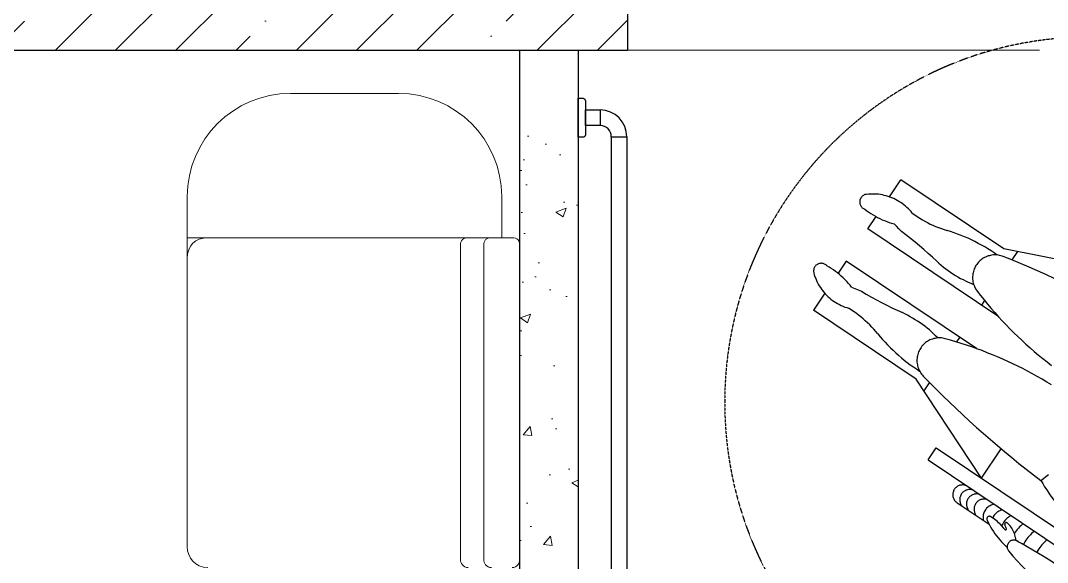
# Model space of a CAD drawing. Header units: millimetres. Extents: x -13407 to 8063098, y -2635 to 109271.
# Drawn here: x 38593 to 40702, y 14738 to 15851 of the extents above; entities that cross this region are included whole.
import ezdxf

# ---------------------------------------------------------------- set-up
doc = ezdxf.new("R2010")
doc.units = ezdxf.units.MM
doc.linetypes.add('CENTER', pattern=[2, 1.25, -0.25, 0.25, -0.25])
doc.linetypes.add('TRATTEGGIATA', pattern=[0.75, 0.5, -0.25])
for name, color, linetype, lineweight in [('АР_Оси', 193, 'Continuous', 9), ('АР_Перегородки газоблок', 165, 'Continuous', 30), ('АР_Перегородки газоблок_Штрих', 165, 'Continuous', 5), ('АР_Сущ Несущая стена', 202, 'Continuous', 30), ('АР_Штриховка монолит', 250, 'Continuous', 9), ('ТХ_мебель передв', 250, 'Continuous', 13)]:
    doc.layers.add(name, color=color, linetype=linetype, lineweight=lineweight)
doc.layers.add('ТХ_сантехника', color=253, linetype='Continuous')

# ---------------------------------------------------------------- blocks, each defined once
blk = doc.blocks.new('Из_буфера26453')
at = {"color": 253}
for points in [[(177.4, 314.7), (388.7, 456.6)], [(412.1, 421.6), (388.7, 456.6)], [(365.2, 388.2), (367.5, 391.4), (370.5, 394.3), (373.1, 397.2), (376.3, 400.1), (379.2, 402.8), (382.4, 405.5), (385.8, 407.8), (389, 410.2), (392.5, 412.3), (396.2, 414.5), (399.6, 416.3), (403.3, 418.2), (407, 419.8), (411, 421.3), (414.8, 422.7), (418.7, 423.7), (422.7, 424.8), (426.7, 425.6), (430.7, 426.4), (434.9, 426.9), (438.9, 427.2), (442.9, 427.5), (451.1, 427.5), (455.3, 427.2), (459.3, 426.7)], [(459.3, 426.7), (460.9, 426.4), (462.5, 426.2), (463.8, 425.6), (465.1, 424.8), (466.5, 424), (467.8, 422.9), (468.8, 421.9), (469.9, 420.5), (470.7, 419.5), (471.5, 417.9), (472, 416.6), (472.6, 415), (472.8, 413.7), (473.1, 412.1), (473.1, 408.9), (472.6, 407.3), (472.3, 406), (471.5, 404.4), (470.9, 403), (469.9, 401.7), (469.1, 400.4), (468.1, 399.4), (466.7, 398.6), (465.4, 397.5), (464.1, 397), (462.5, 396.1)], [(365.2, 388.2), (360.1, 384.5), (355.1, 381.1), (349.8, 377.9), (344.5, 374.7), (339.2, 371.8), (333.9, 368.8), (328.3, 365.9), (322.7, 363.3), (317.2, 360.9), (311.3, 358.5), (305.5, 356.4), (299.7, 354.5), (293.8, 352.7)], [(462.5, 396.1), (458.5, 393), (454.3, 390.1), (450, 387.2), (445.5, 384.5), (441, 381.9), (436.5, 379.2), (431.7, 377.1), (427.2, 374.7), (422.4, 372.8), (417.4, 371), (412.6, 369.1), (407.6, 367.5), (402.6, 366.2)], [(456.4, 355.9), (439.7, 381.1)], [(387.4, 350.6), (392.5, 355.9), (397.5, 361.2), (402.6, 366.2)], [(189.1, 176.6), (456.4, 355.9)], [(190.7, 302), (197, 306.5), (203.4, 310.8), (210.1, 314.7), (216.4, 318.7), (223.3, 322.7), (229.9, 326.2), (236.8, 329.9), (243.7, 333.1), (250.6, 336.5), (257.8, 339.4), (264.9, 342.3), (272.1, 345.3), (279.2, 347.9), (286.7, 350.3), (293.8, 352.7)], [(314.8, 289.6), (323.5, 297.5), (332.3, 305.5), (341.3, 313.4), (350.3, 321.1), (359.3, 328.5), (368.6, 336), (378.1, 343.4), (387.4, 350.6)], [(-111.6, 156.7), (-95.2, 166.5), (-78.7, 175.8), (-62.3, 185.1), (-45.6, 194.4), (-28.9, 203.4), (-11.9, 212.1), (5, 220.9), (22, 229.4), (39, 237.9), (56.2, 246.1), (73.5, 254), (90.7, 262), (108, 269.7), (125.4, 277.4), (142.9, 284.8), (160.4, 292), (178.2, 299.1)], [(-61, 267.8), (177.4, 314.7)], [(149.3, 309.2), (160.7, 292)], [(178.2, 299.1), (180.6, 299.9), (183.2, 300.7), (185.9, 301.5), (188.3, 301.8), (190.9, 302.3), (199.1, 302.3), (201.8, 301.8), (204.5, 301.5), (206.8, 300.7), (209.5, 300.2), (212.2, 299.1), (214.5, 298.1), (216.9, 297), (219.3, 295.7), (221.4, 294.1), (223.6, 292.5), (225.7, 290.9), (227.5, 289), (229.4, 287.2), (231.2, 285.1), (232.8, 282.9), (234.4, 280.8), (235.8, 278.4), (236.8, 276), (237.9, 273.7), (238.9, 271), (239.7, 268.6), (240.3, 265.9), (240.8, 263.3), (241.1, 260.7), (241.3, 258), (241.3, 252.7), (241.1, 250), (240.5, 247.4), (240, 244.7), (239.2, 242.1), (238.4, 239.7), (237.3, 237.1), (236.3, 234.7), (235, 232.6), (233.4, 230.2), (231.8, 228)], [(233.6, 110.3), (500.9, 289.6)], [(314.8, 289.6), (310.3, 285.3), (305.8, 281.3), (301.2, 277.6), (296.5, 273.9), (291.7, 270.5), (286.7, 267), (281.6, 263.6), (276.6, 260.4), (271.5, 257.5), (266.2, 254.3), (260.9, 251.6), (255.6, 249), (250.1, 246.3), (244.8, 244.2), (239.2, 241.8)], [(489.8, 236), (493, 240), (496.4, 243.9), (499.9, 247.9), (503.6, 251.6), (507.3, 255.3), (511, 258.8), (515, 262.2), (519, 265.7), (523.2, 268.6), (527.2, 271.8), (531.7, 274.7), (535.9, 277.4), (540.4, 280)], [(500.9, 289.6), (517.6, 264.6)], [(540.4, 280), (541.5, 281.1), (542.8, 282.1), (544.1, 282.9), (545.5, 283.7), (546.8, 284.3), (548.4, 284.8), (550, 285.1), (551.6, 285.3), (553.2, 285.3), (554.5, 285.1), (556.1, 284.8), (557.7, 284.3), (559, 283.7), (560.3, 282.9), (561.6, 282.1), (563, 281.1), (564.1, 280), (565.1, 278.7), (565.9, 277.6), (566.7, 276), (567.2, 274.7), (567.5, 273.1), (567.7, 271.5), (568, 270.2), (568, 268.6), (567.7, 267), (567.5, 265.4)], [(567.5, 265.4), (566.4, 261.5), (565.1, 257.7), (563.5, 253.8), (561.9, 250), (560.3, 246.3), (558.2, 242.6), (556.3, 239.2), (554, 235.7), (551.9, 232.3), (549.4, 229.1), (546.8, 225.9), (544.1, 222.7), (541.2, 219.8), (538.4, 216.9), (535.4, 214.3), (532.2, 211.6), (529, 208.9), (525.6, 206.5), (522.2, 204.5), (518.7, 202.3), (515, 200.4), (511.3, 198.6), (507.6, 197), (503.8, 195.4), (499.9, 194.1), (496.2, 192.8)], [(489.8, 236), (483.2, 233.1), (476.5, 230.4), (469.6, 227.8)], [(231.8, 228), (224.9, 219), (217.7, 210), (210.6, 201.3), (203.1, 192.5), (195.7, 184), (188, 175.5), (180.3, 167.3), (172.6, 158.8), (164.7, 150.9), (156.7, 142.6), (148.5, 134.7), (140.3, 127), (131.8, 119.3), (123.3, 111.6), (114.8, 104.2), (106.1, 96.8), (97.3, 89.6), (88.3, 82.5), (79.3, 75.6)], [(469.6, 227.8), (459.6, 221.9), (449.2, 215.9), (438.9, 210.3), (428.3, 204.7), (417.7, 199.1), (407, 193.8), (396.5, 188.8), (385.6, 183.8)], [(545, 223.8), (568.3, 188.8)], [(216.7, 208.7), (222.7, 199.4)], [(436.2, 140.5), (439.9, 145.3), (444.2, 149.8), (448.4, 154.3), (452.6, 158.8), (456.9, 163.1), (461.7, 167.1), (466.2, 171.3), (470.9, 175), (475.7, 179), (480.8, 182.7), (485.8, 186.1), (490.8, 189.6), (496.2, 192.8)], [(312.9, 131.8), (317.2, 136), (321.4, 140.3), (325.9, 144.2), (330.1, 148.2), (334.9, 152.2), (339.4, 155.9), (344.5, 159.3), (349.2, 163.1), (354.3, 166.3), (359.3, 169.4), (364.4, 172.6), (369.7, 175.5), (375, 178.4), (380.3, 181.1), (385.6, 183.8)], [(356.9, 46.9), (568.3, 188.8)], [(79, 35.3), (88.6, 41.1), (98.4, 46.9), (108.5, 52.8), (118.3, 58.1), (128.3, 63.7), (138.4, 68.9), (148.5, 74), (158.9, 79), (169.2, 83.8), (179.5, 88.6), (189.9, 93), (200.5, 97.3), (211.1, 101.6), (221.7, 105.8), (232.3, 109.8), (242.9, 113.5), (253.8, 117.2), (264.6, 120.6), (275.5, 124.1), (286.4, 127.3), (297.3, 130.2)], [(273.7, 123.6), (267.3, 132.8)], [(297.3, 130.2), (299.9, 131), (302.6, 131.5), (305.2, 131.8), (313.2, 131.8), (315.8, 131.5), (318.5, 131), (321.2, 130.5), (323.8, 129.6), (326.2, 128.9), (328.8, 127.8), (331.2, 126.5), (333.3, 125.1), (335.7, 123.8), (337.9, 122.2), (340, 120.4), (341.8, 118.5), (343.7, 116.7), (345.5, 114.8), (347.1, 112.4), (348.4, 110.3), (349.8, 107.9), (351.1, 105.5), (352.2, 103.1), (353.2, 100.8), (354, 98.1), (354.5, 95.4), (355.1, 92.8), (355.3, 90.2), (355.6, 87.5), (355.6, 82.2), (355.3, 79.5), (354.8, 76.9), (354.3, 74.3), (353.5, 71.8), (352.7, 69.2), (351.6, 66.8), (350.6, 64.4), (349.2, 62), (347.6, 59.6), (346.1, 57.6), (344.5, 55.4), (342.6, 53.6)], [(436.2, 140.5), (431.2, 134.4), (426.2, 128.9), (421.1, 123), (415.8, 117.5), (410.2, 111.9), (404.7, 106.6), (399.1, 101.3), (393.3, 96.2), (387.4, 91.2), (381.6, 86.5), (375.5, 81.7), (369.4, 76.9), (363, 72.7), (356.7, 68.2), (350.3, 63.9)], [(342.6, 53.6), (329.4, 40), (316.1, 26.5), (302.6, 13), (288.8, -0.3), (275.3, -13.3), (261.2, -26.3), (247.4, -39.2), (233.1, -52), (219.1, -64.5), (204.7, -76.9), (190.2, -89.4), (175.5, -101.6), (161, -113.8), (146.1, -125.7), (131.3, -137.4), (116.4, -149), (101.3, -160.7)], [(223, -156), (356.9, 46.9)], [(341, 23.1), (329.6, 40)], [(101.3, -160.7), (95.7, -156.7), (90.7, -153), (85.4, -148.8)], [(316.1, -93.6), (50.1, -271.8)], [(223, -156), (182.7, -95.7)], [(332.8, -118.6), (316.1, -93.6)], [(332.8, -118.6), (44.8, -311.6)], [(101.3, -160.7), (97.3, -167.3), (93.4, -174), (89.1, -180.3), (84.9, -186.7), (80.4, -193.1), (75.8, -199.2), (71.1, -205.3), (66, -211.1), (61.3, -216.9), (56.2, -222.8), (50.9, -228.6), (45.6, -233.9), (40, -239.5)], [(227, -189.3), (228.9, -188.8), (230.7, -188.6), (234.4, -188.6), (236, -188.8), (237.9, -189.1), (239.7, -189.6), (241.3, -190.4), (242.9, -191.2), (244.5, -192.3), (246.1, -193.3), (247.4, -194.4), (248.7, -195.7), (249.8, -197.1), (250.9, -198.6), (251.7, -200.2), (252.4, -201.8), (253, -203.7), (253.5, -205.5), (253.8, -207.1), (253.8, -212.7), (253.3, -214.6), (252.7, -216.2), (252.2, -218), (251.4, -219.6), (250.3, -221.2), (249.5, -222.5)], [(240.8, -180.1), (242.6, -179.8), (244.5, -179.5), (246.3, -179.3), (248.2, -179.3), (249.8, -179.5), (251.7, -180.1), (253.5, -180.6), (255.1, -181.1), (256.7, -181.9), (258.3, -183), (259.9, -184), (261.2, -185.1), (262.5, -186.4), (263.6, -188), (264.6, -189.3), (265.4, -190.9), (266.2, -192.8), (266.8, -194.4), (267.3, -196.2), (267.6, -198.1), (267.6, -201.5), (267.3, -203.4), (267, -205.3), (266.5, -206.8), (266, -208.7), (265.2, -210.3), (264.1, -211.9), (263.1, -213.5)], [(250.9, -173.4), (252.4, -172.6), (254.1, -171.9), (255.6, -171.1), (257.2, -170.5), (258.8, -170.3), (260.7, -170), (262.5, -170), (264.1, -170.3), (266, -170.5), (267.6, -170.8), (269.2, -171.3), (270.8, -172.1), (272.4, -172.9), (273.9, -174), (275.3, -175), (276.3, -176.1), (277.6, -177.4), (278.7, -179), (279.5, -180.3), (280.3, -181.9), (280.8, -183.5), (281.4, -185.4), (281.9, -187), (281.9, -192.3), (281.6, -193.9), (281.4, -195.7), (280.6, -197.3), (280, -198.9), (279.2, -200.5), (278.2, -201.8), (277.1, -203.1), (275.8, -204.5), (274.5, -205.5), (273.1, -206.6)], [(197.3, -209.5), (199.4, -210), (201.5, -210.6), (203.4, -211.6), (205.5, -212.7), (207.4, -213.7), (209, -215.1), (210.8, -216.4), (212.4, -218), (213.7, -219.9), (215.1, -221.5), (216.1, -223.6), (217.2, -225.4), (218, -227.5), (218.8, -229.7), (219.3, -231.8), (219.6, -233.9), (219.8, -236), (219.8, -240.5), (219.6, -242.7)], [(273.1, -206.6), (207.4, -250.9)], [(211.6, -200), (213.2, -199.4), (215.1, -199.2), (218.8, -199.2), (220.6, -199.4), (222.2, -199.7), (224.1, -200.2), (225.7, -200.7), (227.5, -201.5), (228.9, -202.6), (230.4, -203.7), (231.8, -205), (233.1, -206.3), (234.2, -207.6), (235.2, -209.2), (236, -210.8), (236.8, -212.4), (237.3, -214), (237.9, -215.9), (238.1, -217.7), (238.4, -219.6), (238.1, -221.5), (238.1, -223), (237.6, -224.9), (237.3, -226.8), (236.6, -228.3), (235.8, -229.9), (235, -231.5), (233.9, -233.1)], [(179.8, -221.2), (181.6, -221.7), (183.8, -222.2), (185.6, -223), (187.5, -224.1), (189.4, -225.1), (190.9, -226.2), (192.5, -227.5), (194.1, -229.1), (195.7, -230.7), (196.8, -232.3), (198.1, -233.9), (199.1, -235.8), (199.9, -237.6)], [(137.4, -249.5), (140, -251.7), (142.4, -254), (145.1, -256.4), (147.2, -258.8), (149.6, -261.5), (151.7, -264.1), (153.5, -266.8), (155.4, -269.7)], [(152.5, -284), (152.7, -281.1), (153, -278.2), (153.8, -275.3), (154.6, -272.3), (155.4, -269.7), (156.4, -267), (157.8, -264.1), (159.1, -261.7), (160.7, -259.1), (162.3, -256.7), (164.2, -254.3), (166, -252.2), (168.1, -250.1), (170.2, -248.2)], [(162.3, -232.8), (164.4, -234.4), (166.8, -235.8), (168.9, -237.6), (171.1, -239.2), (172.9, -241.1), (174.8, -243.2), (176.4, -245.3), (178, -247.4), (179.3, -249.8), (180.6, -252.2), (181.6, -254.8)], [(211.6, -242.1), (209.5, -246.9), (206.8, -251.7), (204.2, -256.4), (201.5, -261.2), (198.6, -265.7), (195.5, -270.2), (192.3, -274.5), (188.8, -278.7), (185.4, -282.9), (181.6, -286.9), (178, -290.9), (174.2, -294.6), (170.2, -298.3)], [(170.2, -248.2), (170.8, -247.7), (171.6, -247.4), (172.9, -247.4), (173.4, -247.7), (174, -248), (174.5, -248.5), (175, -249), (175.3, -249.5), (175.5, -250.1), (175.3, -250.9), (175.3, -251.4)], [(175.3, -251.4), (174.8, -253.3), (174.2, -254.8), (173.7, -256.4), (172.9, -258), (172.1, -259.6)], [(185.6, -250.3), (182.2, -254), (178.5, -258), (174.8, -261.7)], [(185.6, -250.3), (188, -247.7), (190.4, -245.3), (193, -242.9), (195.7, -240.8), (198.6, -238.7), (201.5, -236.8), (204.5, -234.9)], [(203.9, -235.2), (204.7, -234.9), (205.5, -234.7), (206.6, -234.4), (207.4, -234.4), (208.2, -234.7), (209.2, -234.9), (210.1, -235.5), (210.6, -236), (211.4, -236.8), (211.6, -237.6), (211.9, -238.4), (212.2, -239.2), (212.2, -240.3), (211.9, -241.1), (211.6, -242.1)], [(114.6, -264.9), (117.2, -267.3), (120.1, -269.7), (122.5, -272.3), (125.2, -275), (127.5, -277.7), (129.7, -280.6), (131.8, -283.5), (133.7, -286.7), (135.5, -289.9), (137.1, -293)], [(174.8, -261.7), (174.2, -262), (173.7, -262.3), (173.2, -262.3), (172.6, -262), (172.1, -261.7), (171.9, -261.2), (171.9, -260.2), (172.1, -259.6)], [(27.9, -362.8), (38.7, -354.8), (49.6, -347.1), (60.7, -339.7), (71.9, -332.3), (83, -324.9), (94.4, -317.7), (105.8, -310.8), (117.5, -303.9), (128.9, -297), (140.6, -290.4), (152.5, -284)], [(88, -282.7), (91, -285.1), (93.6, -287.5), (96.3, -290.1), (98.9, -292.8), (101.3, -295.7), (103.4, -298.6), (105.5, -301.5), (107.4, -304.7), (109.3, -307.9)], [(145.6, -288.5), (146.4, -287.5), (147.4, -286.7), (148.5, -285.6), (149.8, -284.8), (151.2, -284.3), (152.5, -283.7), (153.8, -283.5), (155.4, -283.2), (158.1, -283.2), (159.6, -283.5), (161, -284), (162.3, -284.5), (163.6, -285.1), (164.7, -285.9), (165.7, -286.9), (166.8, -288), (167.6, -289.1), (168.4, -290.1), (169.2, -291.4), (169.7, -292.8), (170, -294.3), (170.2, -295.7), (170.2, -298.6), (170, -299.9), (169.5, -301.3), (168.9, -302.6), (168.4, -303.9), (167.6, -305.2), (166.8, -306.3)], [(166.8, -306.3), (158.3, -316.1), (149.6, -325.7), (140.8, -335.5), (131.8, -344.7), (123.1, -354.3), (113.8, -363.5), (104.5, -372.6), (95.2, -381.6), (85.7, -390.3), (76.1, -399.1), (66.3, -407.9), (56.5, -416.4), (46.7, -424.8), (36.6, -433), (26.5, -441), (16.2, -449), (5.8, -456.9), (-4.5, -464.6), (-15.1, -472), (-25.7, -479.4), (-36.6, -486.9)]]:
    blk.add_lwpolyline(points, dxfattribs=at)
at = {"color": 253, "linetype": 'TRATTEGGIATA'}
blk.add_circle((0.3, -0.3), 750.2, dxfattribs=at)
blk = doc.blocks.new('диван вход')
at = {"color": 253}
for points in [[(-391.8, 982.1), (-169.4, 982.1)], [(-603.5, 685.6), (-603.5, 770.3)], [(42.4, 643.2), (42.4, 770.3)], [(-624.7, 685.6), (0, 685.6)], [(-624.7, 685.6), (-582.4, 685.6)], [(-534.7, 685.6), (-603.5, 685.6)], [(-582.4, 685.6), (42.3, 685.6)], [(-640.6, 346.8), (-640.6, 669.7)], [(-566.5, 669.7), (-566.5, 346.8)], [(-518.8, 669.7), (-518.8, 346.8)], [(42.4, 643.2), (42.4, 346.8)], [(-640.6, 346.8), (-640.6, 23.8)], [(-566.5, 23.8), (-566.5, 346.8)], [(-518.8, 23.8), (-518.8, 346.8)], [(42.4, 50.3), (42.4, 346.8)]]:
    blk.add_lwpolyline(points, dxfattribs=at)
for centre, start, end in [((-391.2, 769.7), 90.155, 179.8458), ((-170, 769.7), 0.1542, 89.845)]:
    blk.add_arc(centre, 212.4, start, end, dxfattribs=at)
for points in [[(-640.6, 669.7), (-640.6, 680.3), (-635.3, 685.6), (-624.7, 685.6)], [(-582.4, 685.6), (-571.8, 685.6), (-566.5, 680.3), (-566.5, 669.7)], [(-534.7, 685.6), (-524.1, 685.6), (-518.8, 680.3), (-518.8, 669.7)], [(0, 685.6), (26.5, 685.6), (42.4, 669.7), (42.4, 643.2)], [(42.4, 50.3), (42.4, 29.1), (26.5, 7.9), (0, 7.9)], [(-624.7, 7.9), (-635.3, 7.9), (-640.6, 18.5), (-640.6, 23.8)], [(-566.5, 23.8), (-566.5, 18.5), (-571.8, 7.9), (-582.4, 7.9)], [(-518.8, 23.8), (-518.8, 18.5), (-524.1, 7.9), (-534.7, 7.9)]]:
    blk.add_open_spline(points, degree=3, dxfattribs=at)

msp = doc.modelspace()

# ---------------------------------------------------------------- hatches: boundary and pattern name
at = {"layer": 'АР_Перегородки газоблок_Штрих', "ltscale": 100}
h = msp.add_hatch(dxfattribs=at)
h.set_pattern_fill('AR-CONC', color=253, scale=30)
h.set_pattern_definition([(50, (211803.85, -55345.68), (215.17805, -18.82564), [22.5, -247.5]), (355, (211803.85, -55345.68), (-41.6254, 225.65764), [18, -198]), (100.45144, (211821.79, -55347.25), (173.55265, 206.832), [19.12206, -210.34263]), (46.1842, (211803.85, -55285.68), (320.1724, -49.6558), [33.75, -371.25]), (96.63564, (211830.53, -55289.82), (280.3986, 292.2356), [28.6831, -315.5141]), (351.18416, (211803.85, -55285.68), (280.3986, 292.2356), [27, -297]), (21, (211833.85, -55300.68), (179.07212, -120.78567), [22.5, -247.5]), (326, (211833.85, -55300.68), (72.9946, 217.54501), [18, -198]), (71.45144, (211848.78, -55310.75), (252.06671, 96.75935), [19.12206, -210.34263]), (37.5, (211803.85, -55345.68), (3.647957, 99.868156), [0, -195.6, 0, -201, 0, -198.75]), (7.5, (211803.85, -55345.68), (78.92086, 118.323514), [0, -114.6, 0, -191.1, 0, -75.75]), (327.5, (211736.95, -55345.68), (160.14673, -6.76646), [0, -75, 0, -234, 0, -310.5]), (317.5, (211706.95, -55345.68), (174.95585, 30.03149), [0, -97.5, 0, -155.4, 0, -220.5])])
h.paths.add_polyline_path([(39618.4, 15650), (39618.4, 11500), (39738.4, 11500), (39738.4, 15650)])
at = {"layer": 'АР_Штриховка монолит', "ltscale": 100}
h = msp.add_hatch(dxfattribs=at)
h.set_pattern_fill('ANSI35', color=253, scale=700)
h.set_pattern_definition([(45, (-937365.81, 114349.9), (-123.743687, 123.743687), []), (45, (-937242.07, 114349.9), (-123.743687, 123.743687), [218.75, -43.75, 0, -43.75])])
h.paths.add_polyline_path([(39840, 15990), (36837, 15990), (36837, 15790), (39840, 15790)])

# ---------------------------------------------------------------- linework, layer by layer
at = {"layer": 'АР_Оси', "color": 253, "linetype": 'CENTER', "ltscale": 1000}
msp.add_line((-12563.8, 15790), (71033.4, 15790), dxfattribs=at)
at = {"layer": 'АР_Перегородки газоблок', "color": 253, "ltscale": 100}
for points in [[(39618.4, 11640), (39618.4, 15790)], [(39738.4, 15790), (39738.4, 13237.4)]]:
    msp.add_lwpolyline(points, dxfattribs=at)
at = {"layer": 'АР_Сущ Несущая стена', "color": 253, "ltscale": 100}
for p in [(39840, 15990), (36837, 15790)]:
    msp.add_line(p, (39840, 15790), dxfattribs=at)
at = {"layer": 'ТХ_сантехника', "color": 253}
for p, q in [((39806.4, 15612.3), (39806.4, 13740.8)), ((39806.4, 15612.3), (39838.4, 15612.3)), ((39806.4, 15612.3), (39806.4, 13880.8)), ((39806.4, 15612.3), (39838.4, 15612.3)), ((39806.4, 15612.3), (39806.4, 13880.8)), ((39806.4, 15612.3), (39838.4, 15612.3)), ((39806.4, 15612.3), (39806.4, 13880.8)), ((39806.4, 15612.3), (39838.4, 15612.3)), ((39838.4, 15612.3), (39838.4, 13740.8)), ((39838.4, 15612.3), (39838.4, 13880.8)), ((39838.4, 15612.3), (39838.4, 13880.8))]:
    msp.add_line(p, q, dxfattribs=at)
msp.add_lwpolyline([(39738.4, 15611.3), (39738.4, 15691.3), (39748.4, 15691.3, -0.414214), (39753.4, 15686.3), (39753.4, 15616.3, -0.414214), (39748.4, 15611.3)], format="xyb", close=True, dxfattribs=at)
msp.add_lwpolyline([(39738.4, 15611.3), (39738.4, 15691.3), (39748.4, 15691.3, -0.414214), (39753.4, 15686.3), (39753.4, 15616.3, -0.414214), (39748.4, 15611.3)], format="xyb", close=True, dxfattribs=at)
msp.add_lwpolyline([(39738.4, 15611.3), (39738.4, 15691.3), (39748.4, 15691.3, -0.414214), (39753.4, 15686.3), (39753.4, 15616.3, -0.414214), (39748.4, 15611.3)], format="xyb", close=True, dxfattribs=at)
msp.add_lwpolyline([(39738.4, 15611.3), (39738.4, 15691.3), (39748.4, 15691.3, -0.414214), (39753.4, 15686.3), (39753.4, 15616.3, -0.414214), (39748.4, 15611.3)], format="xyb", close=True, dxfattribs=at)
msp.add_lwpolyline([(39783.4, 15635.3), (39753.4, 15635.3), (39753.4, 15667.3), (39783.4, 15667.3)], close=True, dxfattribs=at)
msp.add_lwpolyline([(39783.4, 15635.3), (39753.4, 15635.3), (39753.4, 15667.3), (39783.4, 15667.3)], close=True, dxfattribs=at)
msp.add_lwpolyline([(39783.4, 15635.3), (39753.4, 15635.3), (39753.4, 15667.3), (39783.4, 15667.3)], close=True, dxfattribs=at)
msp.add_lwpolyline([(39783.4, 15635.3), (39753.4, 15635.3), (39753.4, 15667.3), (39783.4, 15667.3)], close=True, dxfattribs=at)
for radius in [55, 55, 55, 55, 23, 23, 23, 23]:
    msp.add_arc((39783.4, 15612.3), radius, 0, 90, dxfattribs=at)

# ---------------------------------------------------------------- block references
at = {"color": 253, "ltscale": 250.120383, "xscale": -1, "rotation": 359.9999999999467}
msp.add_blockref('Из_буфера26453', (40789.9, 15067.2), dxfattribs=at)
at = {"layer": 'ТХ_мебель передв', "color": 253, "xscale": -1}
msp.add_blockref('диван вход', (38977.8, 14719.4), dxfattribs=at)

doc.saveas('drawing.dxf')
